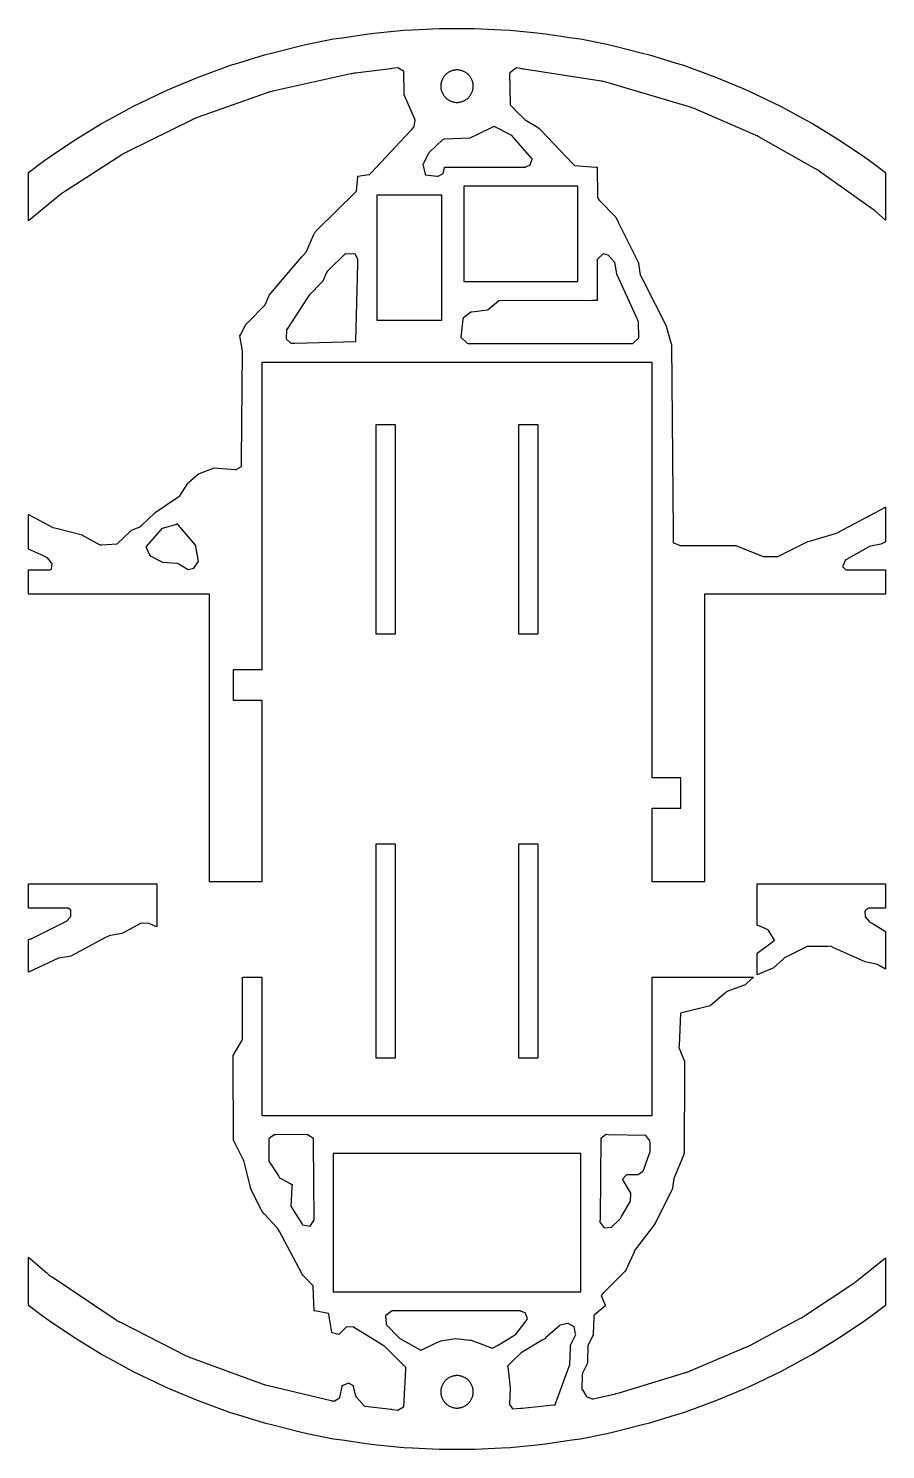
# Model space of a CAD drawing. Header units: millimetres. Extents: x -45 to 45, y -75 to 75.
import ezdxf

# ---------------------------------------------------------------- set-up
doc = ezdxf.new("R2010")
doc.units = ezdxf.units.MM
doc.layers.add('upper', color=7, linetype='Continuous')

msp = doc.modelspace()

# ---------------------------------------------------------------- linework, layer by layer
at = {"layer": 'upper'}
for points in [[(-43.56, 60.54), (-42.81, 61.05), (-40.48, 62.64), (-39.72, 63.11), (-37.31, 64.58), (-36.52, 65.01), (-34.04, 66.36), (-33.23, 66.75), (-30.69, 67.97), (-29.86, 68.32), (-27.26, 69.42), (-26.42, 69.73), (-23.77, 70.69), (-22.91, 70.96), (-20.21, 71.79), (-19.34, 72.01), (-16.6, 72.71), (-15.72, 72.89), (-12.96, 73.45), (-12.07, 73.58), (-9.28, 74), (-8.38, 74.09), (-5.58, 74.37), (-4.68, 74.42), (-1.86, 74.56), (0.96, 74.56), (1.86, 74.56), (4.68, 74.42), (5.58, 74.37), (8.38, 74.09), (9.28, 74), (12.07, 73.58), (12.96, 73.45), (15.72, 72.89), (16.6, 72.71), (19.34, 72.01), (20.21, 71.79), (22.91, 70.96), (23.77, 70.69), (26.42, 69.73), (27.26, 69.42), (29.86, 68.32), (30.69, 67.97), (33.23, 66.75), (34.04, 66.36), (36.52, 65.01), (37.31, 64.58), (39.72, 63.11), (40.48, 62.64), (42.81, 61.05), (43.56, 60.54), (45, 59.45), (45, 54.44), (44.05, 55.27), (43.97, 55.34), (43.9, 55.4), (43.83, 55.46), (43.71, 55.55), (43.59, 55.63), (38.07, 59.54), (37.98, 59.61), (37.9, 59.67), (37.82, 59.72), (37.72, 59.78), (37.67, 59.81), (37.61, 59.84), (37.5, 59.9), (31.61, 63.22), (31.5, 63.28), (31.39, 63.34), (31.3, 63.38), (31.2, 63.42), (31.11, 63.46), (24.9, 66.14), (24.76, 66.2), (24.63, 66.26), (24.5, 66.3), (24.38, 66.34), (24.26, 66.37), (15.86, 68.86), (15.74, 68.9), (15.62, 68.93), (15.49, 68.97), (15.36, 68.99), (15.24, 69.01), (15.12, 69.03), (7.01, 70.29), (6.95, 70.3), (6.88, 70.31), (6.85, 70.32), (6.81, 70.33), (6.26, 70.41), (5.54, 69.89), (5.54, 69.89), (5.53, 69.88), (5.52, 69.88), (5.51, 69.87), (5.51, 69.87), (5.57, 66.67), (5.57, 66.66), (5.57, 66.65), (5.57, 66.64), (5.57, 66.63), (5.57, 66.62), (5.57, 66.61), (5.57, 66.6), (5.57, 66.59), (5.57, 66.58), (5.57, 66.57), (5.57, 66.56), (5.57, 66.55), (5.57, 66.55), (5.57, 66.54), (5.64, 66.47), (6.1, 66.01), (6.12, 65.99), (7.14, 64.96), (8.44, 64.18), (8.6, 64.08), (8.83, 63.85), (12.14, 60.37), (12.33, 60.17), (14.57, 60.01), (14.7, 60), (14.76, 56.9), (14.77, 56.72), (14.97, 56.51), (16.66, 54.75), (16.66, 54.75), (16.92, 54.23), (19.02, 50.02), (19.04, 49.87), (19.23, 48.7), (19.54, 48.11), (21.96, 43.34), (21.97, 43.32), (22.46, 41.58), (22.51, 41.38), (22.7, 21.72), (22.71, 20.6), (22.75, 20.58), (23.43, 20.3), (23.89, 20.3), (29.12, 20.29), (29.3, 20.29), (29.52, 20.2), (32.07, 19.18), (32.16, 19.15), (33.61, 19.15), (33.69, 19.15), (33.76, 19.18), (36.55, 20.57), (36.83, 20.71), (37.16, 20.81), (39.84, 21.61), (44.53, 24.09), (45, 24.33), (45, 20.7), (44.51, 20.45), (43.43, 20.22), (43.3, 20.19), (43.06, 20.06), (40.84, 18.81), (40.8, 18.79), (40.51, 18.12), (40.5, 18.08), (40.7, 17.88), (40.73, 17.85), (40.83, 17.75), (40.94, 17.75), (41.31, 17.75), (45, 17.75), (45, 15.2), (26, 15.2), (26, 13.82), (26, 13.78), (26, 13.74), (26, 13.7), (26, 13.66), (26, 13.63), (26, 13.59), (26, 13.55), (26, 13.52), (26, 13.48), (26, 13.45), (26, 3.54), (26, 3.53), (26, 3.51), (26, 3.5), (26, 3.48), (26, 3.46), (26, 3.44), (26, 3.42), (26, 3.4), (26, 3.37), (26, 3.35), (26, 3.32), (26, 3.3), (26, 2.69), (26, 2.68), (26, 2.67), (26, 2.67), (26, 2.66), (26, 2.65), (26, 2.65), (26, 2.64), (26, 2.64), (26, 2.63), (26, 2.63), (26, 2.62), (26, 2.62), (26, 2.61), (26, 2.61), (26, 2.6), (26, 2.6), (26, 2.6), (26, 2.59), (26, 2.59), (26, 2.59), (26, 2.59), (26, 2.58), (26, 2.58), (26, 2.58), (26, 2.58), (26, 2.25), (26, 2.24), (26, 2.24), (26, 2.23), (26, -2.56), (26, -2.56), (26, -2.57), (26, -2.57), (26, -2.57), (26, -2.57), (26, -2.58), (26, -2.58), (26, -2.59), (26, -2.59), (26, -2.6), (26, -2.6), (26, -2.61), (26, -2.62), (26, -2.62), (26, -2.63), (26, -2.64), (26, -2.65), (26, -2.66), (26, -2.67), (26, -2.68), (26, -2.69), (26, -2.71), (26, -2.72), (26, -3.32), (26, -3.36), (26, -3.41), (26, -3.45), (26, -3.49), (26, -3.53), (26, -3.57), (26, -3.61), (26, -3.65), (26, -3.68), (26, -3.72), (26, -3.74), (26, -3.77), (26, -3.79), (26, -3.81), (26, -3.82), (26, -11.75), (26, -11.82), (26, -11.9), (26, -11.98), (26, -12.07), (26, -12.15), (26, -12.24), (26, -12.33), (26, -12.41), (26, -12.5), (26, -12.59), (26, -12.67), (26, -12.75), (26, -12.83), (26, -12.9), (26, -12.97), (26, -13.04), (26, -13.1), (26, -14.94), (26, -15), (22.73, -15), (20.5, -15), (20.5, -13.21), (20.5, -13.07), (20.5, -12.91), (20.5, -12.72), (20.5, -12.51), (20.5, -12.26), (20.5, -11.98), (20.5, -11.65), (20.5, -11.26), (20.5, -10.81), (20.5, -10.28), (20.5, -9.64), (20.5, -8.88), (20.5, -7.98), (20.5, -7.25), (22.58, -7.25), (23.5, -7.25), (23.5, -7.2), (23.5, -7.03), (23.5, -7.02), (23.5, -7.02), (23.5, -6.86), (23.5, -6.85), (23.5, -6.7), (23.5, -6.69), (23.5, -6.55), (23.5, -6.43), (23.5, -6.41), (23.5, -6.29), (23.5, -6.27), (23.5, -6.25), (23.5, -6.13), (23.5, -6.11), (23.5, -5.99), (23.5, -5.97), (23.5, -5.86), (23.5, -5.75), (23.5, -5.73), (23.5, -5.7), (23.5, -5.59), (23.5, -5.57), (23.5, -5.46), (23.5, -5.44), (23.5, -5.33), (23.5, -5.3), (23.5, -5.19), (23.5, -5.17), (23.5, -5.05), (23.5, -5.03), (23.5, -4.91), (23.5, -4.89), (23.5, -4.77), (23.5, -4.75), (23.5, -4.62), (23.5, -4.6), (23.5, -4.46), (23.5, -4.45), (23.5, -4.3), (23.5, -4.29), (23.5, -4.12), (23.5, -4.12), (23.5, -4.07), (21.42, -4.07), (20.5, -4.07), (20.5, -3.86), (20.5, -3.6), (20.5, -3.39), (20.5, -2.91), (20.5, -2.79), (20.5, -2.71), (20.5, -2.66), (20.5, -2.62), (20.5, -2.59), (20.5, -2.57), (20.5, -2.55), (20.5, -2.54), (20.5, -2.53), (20.5, -2.52), (20.5, -2.52), (20.5, -2.51), (20.5, -2.51), (20.5, 2.2), (20.5, 2.22), (20.5, 2.24), (20.5, 2.26), (20.5, 2.27), (20.5, 2.54), (20.5, 2.55), (20.5, 2.55), (20.5, 2.56), (20.5, 2.56), (20.5, 2.57), (20.5, 2.58), (20.5, 2.58), (20.5, 2.59), (20.5, 2.61), (20.5, 2.62), (20.5, 2.63), (20.5, 2.65), (20.5, 2.67), (20.5, 2.69), (20.5, 2.72), (20.5, 2.74), (20.5, 3.41), (20.5, 3.5), (20.5, 3.6), (20.5, 3.7), (20.5, 3.81), (20.5, 3.93), (20.5, 4.04), (20.5, 4.16), (20.5, 4.27), (20.5, 4.38), (20.5, 4.48), (20.5, 4.57), (20.5, 4.64), (20.5, 4.71), (20.5, 4.76), (20.5, 4.79), (20.5, 4.81), (20.5, 24.42), (20.5, 24.91), (20.5, 25.45), (20.5, 26.03), (20.5, 26.62), (20.5, 27.22), (20.5, 27.82), (20.5, 28.41), (20.5, 28.98), (20.5, 29.54), (20.5, 30.06), (20.5, 30.57), (20.5, 31.04), (20.5, 31.48), (20.5, 31.9), (20.5, 32.29), (20.5, 32.65), (20.5, 32.99), (20.5, 39.03), (20.5, 39.5), (2.89, 39.5), (-0.43, 39.5), (-10.45, 39.5), (-20.5, 39.5), (-20.5, 39.03), (-20.5, 29.57), (-20.5, 28.78), (-20.5, 27.89), (-20.5, 26.87), (-20.5, 25.71), (-20.5, 24.37), (-20.5, 22.81), (-20.5, 21.01), (-20.5, 18.89), (-20.5, 16.41), (-20.5, 13.48), (-20.5, 10.01), (-20.5, 7.25), (-21.42, 7.25), (-23.5, 7.25), (-23.5, 7.2), (-23.5, 7.2), (-23.5, 7.03), (-23.5, 7.02), (-23.5, 6.87), (-23.5, 6.86), (-23.5, 6.72), (-23.5, 6.7), (-23.5, 6.57), (-23.5, 6.55), (-23.5, 6.43), (-23.5, 6.41), (-23.5, 6.29), (-23.5, 6.27), (-23.5, 6.15), (-23.5, 6.13), (-23.5, 6.02), (-23.5, 5.99), (-23.5, 5.88), (-23.5, 5.86), (-23.5, 5.75), (-23.5, 5.73), (-23.5, 5.62), (-23.5, 5.59), (-23.5, 5.57), (-23.5, 5.46), (-23.5, 5.35), (-23.5, 5.33), (-23.5, 5.21), (-23.5, 5.19), (-23.5, 5.07), (-23.5, 5.05), (-23.5, 4.93), (-23.5, 4.91), (-23.5, 4.78), (-23.5, 4.77), (-23.5, 4.63), (-23.5, 4.62), (-23.5, 4.47), (-23.5, 4.46), (-23.5, 4.3), (-23.5, 4.3), (-23.5, 4.29), (-23.5, 4.12), (-23.5, 4.12), (-23.5, 4.07), (-22.58, 4.07), (-20.5, 4.07), (-20.5, 3.86), (-20.5, 3.6), (-20.5, 3.39), (-20.5, 2.91), (-20.5, 2.79), (-20.5, 2.71), (-20.5, 2.66), (-20.5, 2.62), (-20.5, 2.59), (-20.5, 2.57), (-20.5, 2.55), (-20.5, 2.54), (-20.5, 2.53), (-20.5, 2.52), (-20.5, 2.52), (-20.5, 2.51), (-20.5, 2.51), (-20.5, -2.2), (-20.5, -2.22), (-20.5, -2.24), (-20.5, -2.26), (-20.5, -2.27), (-20.5, -2.54), (-20.5, -2.55), (-20.5, -2.55), (-20.5, -2.56), (-20.5, -2.56), (-20.5, -2.57), (-20.5, -2.58), (-20.5, -2.58), (-20.5, -2.59), (-20.5, -2.61), (-20.5, -2.62), (-20.5, -2.63), (-20.5, -2.65), (-20.5, -2.67), (-20.5, -2.69), (-20.5, -2.72), (-20.5, -2.74), (-20.5, -3.41), (-20.5, -3.5), (-20.5, -3.6), (-20.5, -3.7), (-20.5, -3.81), (-20.5, -3.93), (-20.5, -4.04), (-20.5, -4.16), (-20.5, -4.27), (-20.5, -4.38), (-20.5, -4.48), (-20.5, -4.57), (-20.5, -4.64), (-20.5, -4.71), (-20.5, -4.76), (-20.5, -11.13), (-20.5, -11.28), (-20.5, -11.43), (-20.5, -11.6), (-20.5, -11.78), (-20.5, -11.96), (-20.5, -12.14), (-20.5, -12.31), (-20.5, -12.48), (-20.5, -12.65), (-20.5, -12.8), (-20.5, -12.95), (-20.5, -13.09), (-20.5, -13.22), (-20.5, -13.33), (-20.5, -13.44), (-20.5, -13.54), (-20.5, -13.64), (-20.5, -13.72), (-20.5, -15), (-22.73, -15), (-26, -15), (-26, -13.68), (-26, -13.64), (-26, -13.6), (-26, -13.57), (-26, -13.53), (-26, -13.49), (-26, -13.45), (-26, -13.42), (-26, -13.38), (-26, -13.34), (-26, -13.31), (-26, -13.27), (-26, -13.24), (-26, -13.21), (-26, -3.54), (-26, -3.53), (-26, -3.51), (-26, -3.5), (-26, -3.48), (-26, -3.46), (-26, -3.44), (-26, -3.42), (-26, -3.4), (-26, -3.37), (-26, -3.35), (-26, -3.32), (-26, -3.3), (-26, -2.69), (-26, -2.68), (-26, -2.67), (-26, -2.67), (-26, -2.66), (-26, -2.65), (-26, -2.65), (-26, -2.64), (-26, -2.64), (-26, -2.63), (-26, -2.63), (-26, -2.62), (-26, -2.62), (-26, -2.61), (-26, -2.61), (-26, -2.6), (-26, -2.6), (-26, -2.6), (-26, -2.59), (-26, -2.59), (-26, -2.59), (-26, -2.59), (-26, -2.58), (-26, -2.58), (-26, -2.58), (-26, -2.58), (-26, -2.25), (-26, -2.24), (-26, -2.24), (-26, -2.23), (-26, 2.56), (-26, 2.56), (-26, 2.57), (-26, 2.57), (-26, 2.57), (-26, 2.57), (-26, 2.58), (-26, 2.58), (-26, 2.59), (-26, 2.59), (-26, 2.6), (-26, 2.6), (-26, 2.61), (-26, 2.62), (-26, 2.62), (-26, 2.63), (-26, 2.64), (-26, 2.65), (-26, 2.66), (-26, 2.67), (-26, 2.68), (-26, 2.69), (-26, 2.71), (-26, 2.72), (-26, 3.32), (-26, 3.36), (-26, 3.41), (-26, 3.45), (-26, 3.49), (-26, 3.53), (-26, 3.57), (-26, 3.61), (-26, 3.65), (-26, 3.68), (-26, 3.72), (-26, 3.74), (-26, 3.77), (-26, 3.79), (-26, 3.81), (-26, 3.82), (-26, 11.95), (-26, 12.02), (-26, 12.1), (-26, 12.19), (-26, 12.27), (-26, 12.36), (-26, 12.45), (-26, 12.54), (-26, 12.63), (-26, 12.72), (-26, 12.81), (-26, 12.89), (-26, 12.98), (-26, 13.06), (-26, 15.2), (-29.75, 15.2), (-45, 15.2), (-45, 17.75), (-42.75, 17.75), (-42.69, 17.78), (-42.58, 17.83), (-42.58, 17.86), (-42.51, 18.43), (-42.56, 18.49), (-42.98, 19.01), (-42.98, 19.01), (-43.4, 19.21), (-45, 19.93), (-45, 23.56), (-42.88, 22.44), (-42.43, 22.2), (-42.09, 22.11), (-39.37, 21.41), (-39.16, 21.3), (-37.51, 20.37), (-37.31, 20.38), (-35.69, 20.49), (-34.34, 21.75), (-34.18, 21.91), (-33.36, 22.24), (-33.26, 22.28), (-33.1, 22.44), (-31.76, 23.71), (-31.68, 23.76), (-29.3, 25.36), (-29.1, 25.5), (-28.28, 26.79), (-28.23, 26.86), (-28.18, 26.91), (-27.13, 27.83), (-27.04, 27.86), (-25.5, 28.45), (-23.28, 28.29), (-23.16, 28.28), (-23.13, 28.3), (-22.62, 28.6), (-22.62, 29.24), (-22.51, 40.63), (-22.53, 40.72), (-22.79, 42.3), (-22.74, 42.4), (-22.17, 43.5), (-22.15, 43.53), (-21.93, 43.75), (-20.15, 45.56), (-19.77, 46.45), (-19.72, 46.56), (-16.28, 50.59), (-15.85, 51.09), (-15.03, 52.93), (-14.93, 53.15), (-14.63, 53.45), (-10.72, 57.3), (-10.54, 57.47), (-10.41, 58.97), (-10.4, 59.05), (-9.25, 59.22), (-9.18, 59.23), (-9, 59.42), (-4.93, 63.78), (-4.79, 63.93), (-4.53, 64.21), (-4.5, 64.25), (-4.49, 64.26), (-4.49, 64.26), (-4.39, 64.94), (-4.39, 64.95), (-4.39, 64.95), (-4.4, 64.96), (-4.4, 64.97), (-4.41, 64.98), (-4.41, 64.99), (-4.41, 65), (-4.42, 65.01), (-4.42, 65.02), (-4.43, 65.03), (-5.52, 67.52), (-5.52, 67.53), (-5.52, 67.54), (-5.52, 67.55), (-5.53, 67.56), (-5.53, 67.57), (-5.53, 67.57), (-5.53, 67.58), (-5.53, 67.59), (-5.53, 67.6), (-5.53, 67.61), (-5.53, 67.62), (-5.53, 67.63), (-5.58, 70.06), (-5.59, 70.06), (-5.6, 70.07), (-5.61, 70.07), (-6.2, 70.41), (-6.83, 70.34), (-6.9, 70.33), (-6.97, 70.32), (-10.67, 69.88), (-10.8, 69.86), (-10.92, 69.83), (-11.04, 69.81), (-11.16, 69.78), (-19.33, 67.97), (-19.45, 67.95), (-19.57, 67.92), (-19.69, 67.89), (-19.82, 67.85), (-19.94, 67.8), (-20.05, 67.76), (-27.17, 65.24), (-27.26, 65.21), (-27.36, 65.18), (-27.45, 65.14), (-27.57, 65.08), (-27.69, 65.03), (-27.79, 64.98), (-34.57, 61.64), (-34.66, 61.59), (-34.75, 61.55), (-34.84, 61.51), (-34.96, 61.43), (-35.08, 61.36), (-41.1, 57.49), (-41.2, 57.43), (-41.29, 57.37), (-41.35, 57.33), (-41.41, 57.29), (-41.52, 57.2), (-41.63, 57.12), (-45, 54.38), (-45, 59.45), (-43.56, 60.54)], [(1.25, 67.34), (1.25, 67.35), (1.3, 67.41), (1.31, 67.41), (1.36, 67.47), (1.36, 67.48), (1.4, 67.54), (1.41, 67.55), (1.45, 67.61), (1.45, 67.62), (1.49, 67.69), (1.5, 67.69), (1.53, 67.76), (1.53, 67.77), (1.57, 67.84), (1.57, 67.84), (1.6, 67.92), (1.62, 67.99), (1.62, 68), (1.65, 68.08), (1.65, 68.08), (1.65, 68.09), (1.67, 68.16), (1.68, 68.24), (1.68, 68.25), (1.68, 68.25), (1.69, 68.33), (1.69, 68.34), (1.7, 68.42), (1.7, 68.42), (1.7, 68.5), (1.7, 68.51), (1.7, 68.58), (1.7, 68.59), (1.69, 68.67), (1.68, 68.75), (1.68, 68.75), (1.68, 68.76), (1.67, 68.84), (1.67, 68.84), (1.65, 68.92), (1.63, 69), (1.62, 69), (1.62, 69.01), (1.6, 69.08), (1.6, 69.09), (1.57, 69.16), (1.53, 69.23), (1.53, 69.24), (1.53, 69.24), (1.49, 69.31), (1.49, 69.32), (1.45, 69.39), (1.41, 69.45), (1.4, 69.46), (1.4, 69.46), (1.36, 69.53), (1.35, 69.53), (1.3, 69.59), (1.25, 69.65), (1.25, 69.66), (1.24, 69.66), (1.19, 69.72), (1.18, 69.72), (1.12, 69.77), (1.12, 69.78), (1.06, 69.83), (1.06, 69.83), (0.99, 69.88), (0.99, 69.88), (0.92, 69.93), (0.92, 69.93), (0.85, 69.97), (0.85, 69.97), (0.78, 70.01), (0.77, 70.02), (0.7, 70.05), (0.69, 70.05), (0.62, 70.08), (0.55, 70.11), (0.54, 70.11), (0.54, 70.11), (0.46, 70.14), (0.45, 70.14), (0.38, 70.16), (0.37, 70.16), (0.3, 70.17), (0.22, 70.19), (0.21, 70.19), (0.21, 70.19), (0.13, 70.2), (0.05, 70.2), (0.04, 70.2), (0.04, 70.2), (-0.04, 70.2), (-0.05, 70.2), (-0.13, 70.2), (-0.13, 70.19), (-0.21, 70.19), (-0.22, 70.19), (-0.3, 70.17), (-0.3, 70.17), (-0.38, 70.16), (-0.45, 70.14), (-0.46, 70.14), (-0.47, 70.13), (-0.54, 70.11), (-0.55, 70.11), (-0.62, 70.08), (-0.63, 70.08), (-0.7, 70.05), (-0.77, 70.02), (-0.78, 70.01), (-0.85, 69.97), (-0.85, 69.97), (-0.92, 69.93), (-0.92, 69.93), (-0.93, 69.92), (-0.99, 69.88), (-1.06, 69.83), (-1.06, 69.83), (-1.06, 69.83), (-1.12, 69.77), (-1.13, 69.77), (-1.19, 69.72), (-1.24, 69.66), (-1.25, 69.66), (-1.25, 69.65), (-1.3, 69.59), (-1.31, 69.59), (-1.36, 69.53), (-1.36, 69.52), (-1.4, 69.46), (-1.41, 69.45), (-1.45, 69.39), (-1.45, 69.38), (-1.49, 69.31), (-1.5, 69.31), (-1.53, 69.24), (-1.53, 69.23), (-1.57, 69.16), (-1.57, 69.16), (-1.6, 69.08), (-1.6, 69.08), (-1.62, 69), (-1.63, 69), (-1.65, 68.92), (-1.65, 68.91), (-1.67, 68.84), (-1.68, 68.76), (-1.68, 68.75), (-1.68, 68.75), (-1.69, 68.67), (-1.69, 68.66), (-1.7, 68.58), (-1.7, 68.58), (-1.7, 68.5), (-1.7, 68.49), (-1.7, 68.42), (-1.69, 68.34), (-1.69, 68.33), (-1.68, 68.25), (-1.68, 68.25), (-1.68, 68.24), (-1.67, 68.16), (-1.67, 68.16), (-1.65, 68.08), (-1.65, 68.08), (-1.62, 68), (-1.6, 67.92), (-1.6, 67.92), (-1.6, 67.91), (-1.57, 67.84), (-1.56, 67.83), (-1.53, 67.76), (-1.53, 67.76), (-1.49, 67.69), (-1.45, 67.62), (-1.45, 67.61), (-1.45, 67.61), (-1.4, 67.54), (-1.36, 67.48), (-1.36, 67.47), (-1.35, 67.47), (-1.3, 67.41), (-1.3, 67.4), (-1.25, 67.34), (-1.19, 67.29), (-1.19, 67.28), (-1.18, 67.28), (-1.12, 67.23), (-1.12, 67.22), (-1.06, 67.17), (-1.06, 67.17), (-0.99, 67.12), (-0.93, 67.08), (-0.92, 67.07), (-0.92, 67.07), (-0.85, 67.03), (-0.85, 67.03), (-0.78, 66.99), (-0.77, 66.98), (-0.7, 66.95), (-0.69, 66.95), (-0.62, 66.92), (-0.55, 66.89), (-0.54, 66.89), (-0.47, 66.87), (-0.46, 66.86), (-0.45, 66.86), (-0.38, 66.84), (-0.37, 66.84), (-0.3, 66.83), (-0.29, 66.82), (-0.21, 66.81), (-0.21, 66.81), (-0.13, 66.8), (-0.05, 66.8), (-0.04, 66.8), (0.04, 66.8), (0.04, 66.8), (0.05, 66.8), (0.13, 66.8), (0.13, 66.81), (0.21, 66.81), (0.22, 66.81), (0.3, 66.83), (0.3, 66.83), (0.38, 66.84), (0.38, 66.84), (0.46, 66.86), (0.47, 66.87), (0.54, 66.89), (0.55, 66.89), (0.62, 66.92), (0.63, 66.92), (0.7, 66.95), (0.77, 66.98), (0.78, 66.99), (0.78, 66.99), (0.85, 67.03), (0.85, 67.03), (0.92, 67.07), (0.93, 67.08), (0.99, 67.12), (1.06, 67.17), (1.06, 67.17), (1.12, 67.22), (1.12, 67.23), (1.13, 67.23), (1.19, 67.28), (1.19, 67.29), (1.25, 67.34)], [(4.7, 63.87), (3.98, 64.23), (3.9, 64.27), (3.85, 64.25), (2.09, 63.41), (2.07, 63.4), (1.36, 63.06), (-1.35, 62.93), (-1.5, 62.92), (-2.87, 61.59), (-2.95, 61.52), (-2.95, 61.51), (-2.99, 61.43), (-3.55, 60.35), (-3.57, 60.31), (-3.34, 59.27), (-3.33, 59.21), (-2.09, 59.07), (-2.02, 59.06), (-1.99, 59.07), (-1.46, 59.33), (-1.31, 59.96), (-1.3, 60), (6.75, 60.01), (7.21, 60.01), (7.24, 60.03), (7.69, 60.26), (7.88, 60.83), (7.89, 60.86), (7.83, 60.93), (5.94, 63.13), (5.77, 63.32), (4.72, 63.85), (4.7, 63.87)], [(-8.4, 56.35), (-8.4, 43.95), (-7.49, 43.95), (-4.17, 43.95), (-2.51, 43.95), (-1.6, 43.95), (-1.6, 56.35), (-1.6, 57.05), (-8.03, 57.05), (-8.4, 57.05), (-8.4, 56.35)], [(12.7, 48.37), (12.7, 55.91), (12.7, 57.63), (12.7, 58), (3.65, 58), (0.7, 58), (0.7, 57.63), (0.7, 55.91), (0.7, 48.37), (0.7, 48), (3.65, 48), (12.7, 48), (12.7, 48.37)], [(-11.75, 50.89), (-13.45, 49.23), (-13.64, 49.05), (-13.69, 48.94), (-14.07, 48.05), (-14.22, 47.89), (-15.47, 46.62), (-15.72, 46.24), (-17.88, 42.98), (-17.89, 42.95), (-17.94, 42.04), (-17.94, 41.99), (-17.43, 41.55), (-17.4, 41.52), (-17.04, 41.53), (-10.61, 41.72), (-10.42, 49.85), (-10.41, 50.32), (-10.64, 50.83), (-10.65, 50.86), (-11.66, 50.92), (-11.72, 50.92), (-11.75, 50.89)], [(1.12, 41.51), (17.53, 41.51), (18.46, 41.51), (18.49, 41.54), (19.1, 42.09), (19.09, 42.19), (19.07, 43.7), (19.06, 43.78), (18.81, 44.33), (16.78, 48.78), (16.6, 49.86), (16.58, 50), (16.55, 50.04), (15.92, 50.72), (15.88, 50.77), (15.36, 50.91), (15.34, 50.91), (14.75, 50.33), (14.72, 50.3), (14.7, 46.23), (14.7, 46), (14.15, 46), (4.4, 45.96), (3.27, 45.04), (3.2, 44.99), (1.55, 44.8), (1.46, 44.79), (0.67, 44.2), (0.63, 44.17), (0.62, 44.06), (0.41, 42.15), (1.08, 41.54), (1.12, 41.51)], [(-6.5, 11), (-6.64, 11), (-8.5, 11), (-8.5, 31.42), (-8.5, 33), (-6.64, 33), (-6.5, 33), (-6.5, 12.18), (-6.5, 11)], [(8.5, 31.42), (8.5, 11), (6.64, 11), (6.5, 11), (6.5, 12.18), (6.5, 33), (6.64, 33), (8.5, 33), (8.5, 31.42)], [(-30.94, 22.08), (-30.99, 22.07), (-31.18, 21.86), (-32.67, 20.16), (-32.27, 19.33), (-32.22, 19.22), (-32.22, 19.22), (-31.05, 18.64), (-30.91, 18.57), (-29.36, 18.44), (-29.27, 18.43), (-28.24, 17.8), (-28.22, 17.78), (-28.21, 17.79), (-27.62, 17.91), (-27.16, 18.6), (-27.14, 18.64), (-27.41, 20.21), (-27.43, 20.3), (-29.23, 22.44), (-29.33, 22.56), (-29.46, 22.52), (-30.94, 22.08)], [(-6.64, -11), (-6.5, -11), (-6.5, -32.29), (-6.5, -33.5), (-6.64, -33.5), (-8.5, -33.5), (-8.5, -12.61), (-8.5, -11), (-6.64, -11)], [(8.5, -11), (8.5, -12.61), (8.5, -33.5), (6.64, -33.5), (6.5, -33.5), (6.5, -32.29), (6.5, -11), (6.64, -11), (8.5, -11)], [(-40.73, -15.21), (-31.5, -15.21), (-31.5, -15.49), (-31.5, -19.7), (-32.1, -19.45), (-32.29, -19.38), (-32.32, -19.37), (-33.16, -19.34), (-33.21, -19.34), (-33.23, -19.35), (-34.99, -20.32), (-35.18, -20.42), (-36.37, -20.62), (-36.51, -20.64), (-36.96, -20.88), (-40.53, -22.8), (-40.67, -22.82), (-41.83, -23), (-42.36, -23.24), (-45, -24.46), (-45, -21.03), (-44.9, -21.02), (-44.77, -21), (-44.36, -20.79), (-41, -19.11), (-40.99, -19.1), (-40.59, -18.65), (-40.56, -18.6), (-40.55, -17.99), (-40.55, -17.96), (-40.76, -17.8), (-40.78, -17.79), (-40.83, -17.75), (-42.04, -17.75), (-45, -17.75), (-45, -15.21), (-40.73, -15.21)], [(44.34, -23.77), (44.05, -23.62), (43, -23.41), (42.87, -23.38), (39.62, -21.93), (39.22, -21.75), (38.95, -21.76), (36.77, -21.78), (34.67, -22.82), (34.41, -22.94), (34.28, -23.06), (33.19, -24.03), (32.74, -24.23), (31.5, -24.76), (31.5, -24.15), (31.5, -22.48), (32.84, -21.49), (33.33, -21.12), (32.73, -20.14), (32.65, -20.02), (32.34, -19.9), (31.5, -19.55), (31.5, -15.48), (31.5, -15.21), (40.73, -15.21), (45, -15.21), (45, -17.75), (43.48, -17.75), (43.23, -17.75), (43.18, -17.75), (43.07, -17.84), (43.04, -17.86), (42.82, -18.05), (42.85, -18.63), (42.85, -18.66), (42.89, -18.7), (43.32, -19.19), (43.35, -19.22), (43.68, -19.41), (45, -20.2), (45, -24.14), (44.34, -23.77)], [(43.56, -60.54), (42.81, -61.05), (40.48, -62.64), (39.72, -63.11), (37.31, -64.58), (36.52, -65.01), (34.04, -66.36), (33.23, -66.75), (30.69, -67.97), (29.86, -68.32), (27.26, -69.42), (26.42, -69.73), (23.77, -70.69), (22.91, -70.96), (20.21, -71.79), (19.34, -72.01), (16.6, -72.71), (15.72, -72.89), (12.96, -73.45), (12.07, -73.58), (9.28, -74), (8.38, -74.09), (5.58, -74.37), (4.68, -74.42), (1.86, -74.56), (-0.96, -74.56), (-1.86, -74.56), (-4.68, -74.42), (-5.58, -74.37), (-8.38, -74.09), (-9.28, -74), (-12.07, -73.58), (-12.96, -73.45), (-15.72, -72.89), (-16.6, -72.71), (-19.34, -72.01), (-20.21, -71.79), (-22.91, -70.96), (-23.77, -70.69), (-26.42, -69.73), (-27.26, -69.42), (-29.86, -68.32), (-30.69, -67.97), (-33.23, -66.75), (-34.04, -66.36), (-36.52, -65.01), (-37.31, -64.58), (-39.72, -63.11), (-40.48, -62.64), (-42.81, -61.05), (-43.56, -60.54), (-45, -59.45), (-45, -54.36), (-43.08, -56.02), (-42.99, -56.09), (-42.91, -56.17), (-42.86, -56.21), (-42.81, -56.26), (-42.71, -56.32), (-42.61, -56.39), (-42.51, -56.45), (-35.9, -60.87), (-35.8, -60.93), (-35.71, -61), (-35.66, -61.03), (-35.6, -61.07), (-35.48, -61.13), (-35.36, -61.19), (-35.26, -61.24), (-28.51, -64.67), (-28.42, -64.71), (-28.33, -64.76), (-28.25, -64.8), (-28.13, -64.84), (-28.02, -64.88), (-27.92, -64.92), (-20.44, -67.65), (-20.34, -67.69), (-20.24, -67.72), (-20.17, -67.75), (-20.11, -67.77), (-19.96, -67.8), (-19.82, -67.84), (-13.2, -69.41), (-13.09, -69.44), (-12.99, -69.46), (-12.9, -69.49), (-12.35, -69.14), (-12.33, -69.13), (-12.32, -69.12), (-12.31, -69.11), (-12.3, -69.1), (-12.06, -67.92), (-12.06, -67.9), (-12.06, -67.89), (-12.05, -67.87), (-12.05, -67.85), (-12.05, -67.84), (-12.04, -67.82), (-11.42, -67.58), (-11.4, -67.57), (-11.38, -67.56), (-11.35, -67.58), (-10.91, -67.85), (-10.91, -67.86), (-10.91, -67.88), (-10.9, -67.89), (-10.9, -67.91), (-10.89, -67.93), (-10.64, -68.95), (-10.63, -68.96), (-10.62, -68.97), (-10.61, -68.99), (-10.59, -69), (-10.58, -69.02), (-10.57, -69.03), (-9.72, -69.99), (-9.63, -70), (-6.92, -70.33), (-6.87, -70.33), (-6.81, -70.34), (-6.2, -70.41), (-5.61, -70.07), (-5.6, -70.07), (-5.59, -70.06), (-5.58, -70.06), (-5.37, -66.12), (-5.37, -66.11), (-5.37, -66.1), (-5.37, -66.09), (-5.37, -66.08), (-5.37, -66.07), (-5.37, -66.05), (-5.37, -66.04), (-5.37, -66.03), (-5.37, -66.02), (-5.37, -66.01), (-5.37, -66), (-5.37, -66), (-5.37, -65.99), (-5.36, -65.98), (-5.36, -65.97), (-5.36, -65.96), (-5.36, -65.95), (-5.44, -65.88), (-5.94, -65.38), (-7.44, -63.88), (-7.54, -63.78), (-7.87, -63.57), (-10.86, -61.71), (-10.9, -61.69), (-11.59, -61.72), (-11.63, -61.72), (-11.66, -61.75), (-12.39, -62.49), (-12.4, -62.5), (-13.09, -62.3), (-13.13, -62.29), (-13.13, -62.28), (-13.47, -60.37), (-13.49, -60.27), (-14.92, -60.01), (-15, -60), (-15.09, -57.51), (-15.1, -57.37), (-15.16, -57.31), (-16.2, -56.25), (-16.29, -56.09), (-18.64, -51.69), (-18.84, -51.31), (-20.25, -49.81), (-20.43, -49.62), (-20.56, -49.36), (-21.63, -47.22), (-21.71, -46.89), (-22.38, -44.22), (-22.44, -44.11), (-23.38, -42.23), (-23.45, -42.1), (-23.49, -33.68), (-23.5, -33.2), (-22.57, -31.61), (-22.51, -31.52), (-22.51, -31.29), (-22.51, -29.78), (-22.51, -25), (-21.04, -25), (-20.5, -25), (-20.5, -35.63), (-20.5, -39.07), (-20.5, -39.5), (-19.47, -39.5), (19.11, -39.5), (19.47, -39.5), (20.5, -39.5), (20.5, -39.07), (20.5, -35.63), (20.5, -25), (23.33, -25), (31.13, -25), (30.44, -25.61), (30.25, -25.79), (30.19, -25.84), (30.09, -25.87), (28.32, -26.51), (28.23, -26.59), (26.62, -27.98), (26.45, -28.02), (23.45, -28.75), (23.31, -32.18), (23.3, -32.37), (23.85, -33.72), (23.89, -33.8), (23.88, -34.82), (23.85, -43.43), (23.85, -43.47), (23.73, -43.77), (22.75, -46.13), (22.63, -47.08), (22.61, -47.2), (22.41, -47.6), (20.81, -50.85), (18.89, -53.37), (18.65, -53.68), (18.55, -53.91), (17.73, -55.75), (17.64, -55.85), (15.32, -58.19), (15.12, -58.38), (15.56, -59.4), (15.58, -59.46), (14.44, -60.42), (14.37, -60.48), (14.37, -60.6), (14.29, -62.44), (14.29, -62.54), (14.22, -62.67), (13.72, -63.68), (13.69, -65.34), (13.68, -65.55), (13.19, -66.55), (13.13, -66.67), (13.13, -66.8), (13.12, -68.19), (13.12, -68.23), (13.12, -68.24), (13.13, -68.25), (13.14, -68.26), (13.15, -68.27), (13.16, -68.29), (13.59, -68.99), (13.61, -69), (13.63, -69.01), (13.64, -69.02), (14.19, -69.24), (14.29, -69.22), (16.63, -68.7), (16.69, -68.69), (16.75, -68.68), (16.89, -68.64), (17.02, -68.59), (23.88, -66.51), (23.99, -66.48), (24.09, -66.45), (24.16, -66.43), (24.23, -66.41), (24.35, -66.35), (24.48, -66.3), (30.34, -63.83), (30.44, -63.79), (30.52, -63.76), (30.61, -63.72), (30.74, -63.65), (30.83, -63.6), (36.08, -60.77), (36.17, -60.73), (36.26, -60.68), (36.34, -60.63), (36.47, -60.55), (36.59, -60.47), (41.55, -57.17), (41.63, -57.12), (41.69, -57.08), (41.76, -57.04), (41.88, -56.94), (41.99, -56.85), (45, -54.44), (45, -59.45), (43.56, -60.54)], [(-17.33, -47.02), (-17.43, -49.05), (-17.33, -49.21), (-16.24, -50.92), (-16.21, -50.97), (-16.17, -50.98), (-15.43, -51.12), (-15.03, -50.51), (-15.01, -50.47), (-15.07, -42.39), (-15.07, -41.93), (-15.7, -41.53), (-15.73, -41.51), (-19.01, -41.52), (-19.2, -41.52), (-19.73, -41.91), (-19.77, -41.93), (-19.77, -42.06), (-19.77, -44.15), (-19.77, -44.28), (-18.75, -45.84), (-18.62, -46.03), (-17.46, -46.69), (-17.32, -46.77), (-17.33, -47.02)], [(15.88, -41.52), (15.65, -41.51), (15.12, -41.87), (15.09, -41.89), (15.02, -50.24), (15.01, -50.71), (15.04, -50.74), (15.45, -51.3), (16.19, -51.23), (16.23, -51.23), (16.26, -51.2), (17.08, -50.38), (17.16, -50.31), (17.27, -50.11), (18.2, -48.49), (18.25, -47.73), (18.26, -47.64), (17.48, -46.35), (17.38, -46.19), (17.75, -45.75), (17.8, -45.69), (17.93, -45.69), (19.01, -45.7), (19.5, -45.35), (19.56, -45.3), (19.64, -45.08), (20.29, -43.29), (20.29, -43.29), (20.27, -42.3), (20.26, -42.17), (19.83, -41.62), (19.81, -41.59), (15.88, -41.52)], [(-12.05, -43.5), (-12.41, -43.5), (-13, -43.5), (-13, -44.28), (-13, -58), (-11.6, -58), (13, -58), (13, -44.28), (13, -43.5), (12.41, -43.5), (-12.05, -43.5)], [(6.68, -60.02), (6.65, -60.01), (-6.08, -60.01), (-6.8, -60.01), (-7.45, -60.46), (-7.49, -60.49), (-7.44, -61.38), (-7.44, -61.43), (-7.43, -61.44), (-6.14, -62.75), (-5.99, -62.91), (-5.92, -62.95), (-4.49, -63.74), (-3.88, -64.08), (-3.79, -64.14), (-3.75, -64.12), (-2.25, -63.41), (-2.24, -63.4), (-1.78, -63.18), (-1.69, -63.16), (-0.14, -62.89), (1.39, -63.08), (1.48, -63.09), (2.31, -63.4), (2.33, -63.41), (3.68, -63.93), (3.72, -63.94), (3.79, -63.9), (4.25, -63.63), (6.05, -62.57), (6.18, -62.5), (6.26, -62.39), (7.35, -60.91), (7.4, -60.83), (7.19, -60.26), (7.17, -60.22), (6.68, -60.02)], [(12.46, -62.5), (12.44, -62.41), (12.29, -61.68), (12.29, -61.67), (11.73, -61.35), (11.69, -61.33), (11.65, -61.34), (10.8, -61.52), (10.76, -61.56), (9.34, -62.81), (9.21, -62.93), (8.93, -63.09), (6.72, -64.39), (5.89, -65.22), (5.87, -65.24), (5.37, -65.74), (5.31, -65.81), (5.31, -65.81), (5.31, -65.82), (5.31, -65.83), (5.31, -65.84), (5.31, -65.85), (5.31, -65.86), (5.32, -65.87), (5.32, -65.88), (5.59, -68.07), (5.59, -68.08), (5.59, -68.08), (5.59, -68.09), (5.59, -68.1), (5.59, -68.11), (5.59, -68.12), (5.59, -68.13), (5.59, -68.14), (5.5, -69.8), (5.5, -69.81), (5.51, -69.82), (5.51, -69.82), (5.81, -70.3), (6.7, -70.21), (6.77, -70.21), (6.83, -70.2), (10.18, -69.87), (10.31, -69.86), (10.38, -69.65), (11.74, -65.9), (11.84, -65.65), (11.91, -63.82), (11.92, -63.6), (12.4, -62.62), (12.46, -62.5)], [(1.25, -69.66), (1.25, -69.65), (1.3, -69.59), (1.31, -69.59), (1.36, -69.53), (1.36, -69.52), (1.4, -69.46), (1.41, -69.45), (1.45, -69.39), (1.45, -69.38), (1.49, -69.31), (1.5, -69.31), (1.53, -69.24), (1.53, -69.23), (1.57, -69.16), (1.57, -69.16), (1.6, -69.08), (1.62, -69.01), (1.62, -69), (1.65, -68.92), (1.65, -68.92), (1.65, -68.91), (1.67, -68.84), (1.68, -68.76), (1.68, -68.75), (1.68, -68.75), (1.69, -68.67), (1.69, -68.66), (1.7, -68.58), (1.7, -68.58), (1.7, -68.5), (1.7, -68.49), (1.7, -68.42), (1.7, -68.41), (1.69, -68.33), (1.68, -68.25), (1.68, -68.25), (1.68, -68.24), (1.67, -68.16), (1.67, -68.16), (1.65, -68.08), (1.63, -68), (1.62, -68), (1.62, -67.99), (1.6, -67.92), (1.6, -67.91), (1.57, -67.84), (1.53, -67.77), (1.53, -67.76), (1.53, -67.76), (1.49, -67.69), (1.49, -67.68), (1.45, -67.61), (1.41, -67.55), (1.4, -67.54), (1.4, -67.54), (1.36, -67.47), (1.35, -67.47), (1.3, -67.41), (1.25, -67.35), (1.25, -67.34), (1.24, -67.34), (1.19, -67.28), (1.18, -67.28), (1.12, -67.23), (1.12, -67.22), (1.06, -67.17), (1.06, -67.17), (0.99, -67.12), (0.99, -67.12), (0.92, -67.07), (0.92, -67.07), (0.85, -67.03), (0.85, -67.03), (0.78, -66.99), (0.77, -66.98), (0.7, -66.95), (0.69, -66.95), (0.62, -66.92), (0.55, -66.89), (0.54, -66.89), (0.54, -66.89), (0.46, -66.86), (0.45, -66.86), (0.38, -66.84), (0.37, -66.84), (0.3, -66.83), (0.22, -66.81), (0.21, -66.81), (0.21, -66.81), (0.13, -66.8), (0.05, -66.8), (0.04, -66.8), (0.04, -66.8), (-0.04, -66.8), (-0.05, -66.8), (-0.13, -66.8), (-0.13, -66.81), (-0.21, -66.81), (-0.22, -66.81), (-0.3, -66.83), (-0.3, -66.83), (-0.38, -66.84), (-0.45, -66.86), (-0.46, -66.86), (-0.47, -66.87), (-0.54, -66.89), (-0.55, -66.89), (-0.62, -66.92), (-0.63, -66.92), (-0.7, -66.95), (-0.77, -66.98), (-0.78, -66.99), (-0.85, -67.03), (-0.85, -67.03), (-0.92, -67.07), (-0.92, -67.07), (-0.93, -67.08), (-0.99, -67.12), (-1.06, -67.17), (-1.06, -67.17), (-1.06, -67.17), (-1.12, -67.23), (-1.13, -67.23), (-1.19, -67.28), (-1.24, -67.34), (-1.25, -67.34), (-1.25, -67.35), (-1.3, -67.41), (-1.31, -67.41), (-1.36, -67.47), (-1.36, -67.48), (-1.4, -67.54), (-1.41, -67.55), (-1.45, -67.61), (-1.45, -67.62), (-1.49, -67.69), (-1.5, -67.69), (-1.53, -67.76), (-1.53, -67.77), (-1.57, -67.84), (-1.57, -67.84), (-1.6, -67.92), (-1.6, -67.92), (-1.62, -68), (-1.63, -68), (-1.65, -68.08), (-1.65, -68.09), (-1.67, -68.16), (-1.68, -68.24), (-1.68, -68.25), (-1.68, -68.25), (-1.69, -68.33), (-1.69, -68.34), (-1.7, -68.42), (-1.7, -68.42), (-1.7, -68.5), (-1.7, -68.51), (-1.7, -68.58), (-1.69, -68.66), (-1.69, -68.67), (-1.68, -68.75), (-1.68, -68.75), (-1.68, -68.76), (-1.67, -68.84), (-1.67, -68.84), (-1.65, -68.92), (-1.65, -68.92), (-1.62, -69), (-1.6, -69.08), (-1.6, -69.08), (-1.6, -69.09), (-1.57, -69.16), (-1.56, -69.17), (-1.53, -69.24), (-1.53, -69.24), (-1.49, -69.31), (-1.45, -69.38), (-1.45, -69.39), (-1.45, -69.39), (-1.4, -69.46), (-1.36, -69.52), (-1.36, -69.53), (-1.35, -69.53), (-1.3, -69.59), (-1.3, -69.6), (-1.25, -69.66), (-1.19, -69.71), (-1.19, -69.72), (-1.18, -69.72), (-1.12, -69.77), (-1.12, -69.78), (-1.06, -69.83), (-1.06, -69.83), (-0.99, -69.88), (-0.93, -69.92), (-0.92, -69.93), (-0.92, -69.93), (-0.85, -69.97), (-0.85, -69.97), (-0.78, -70.01), (-0.77, -70.02), (-0.7, -70.05), (-0.69, -70.05), (-0.62, -70.08), (-0.55, -70.11), (-0.54, -70.11), (-0.47, -70.13), (-0.46, -70.14), (-0.45, -70.14), (-0.38, -70.16), (-0.37, -70.16), (-0.3, -70.17), (-0.29, -70.18), (-0.21, -70.19), (-0.21, -70.19), (-0.13, -70.2), (-0.05, -70.2), (-0.04, -70.2), (0.04, -70.2), (0.04, -70.2), (0.05, -70.2), (0.13, -70.2), (0.13, -70.19), (0.21, -70.19), (0.22, -70.19), (0.3, -70.17), (0.3, -70.17), (0.38, -70.16), (0.38, -70.16), (0.46, -70.14), (0.47, -70.13), (0.54, -70.11), (0.55, -70.11), (0.62, -70.08), (0.63, -70.08), (0.7, -70.05), (0.77, -70.02), (0.78, -70.01), (0.78, -70.01), (0.85, -69.97), (0.85, -69.97), (0.92, -69.93), (0.93, -69.92), (0.99, -69.88), (1.06, -69.83), (1.06, -69.83), (1.12, -69.78), (1.12, -69.77), (1.13, -69.77), (1.19, -69.72), (1.19, -69.71), (1.25, -69.66)]]:
    msp.add_lwpolyline(points, close=True, dxfattribs=at)

doc.saveas('drawing.dxf')
